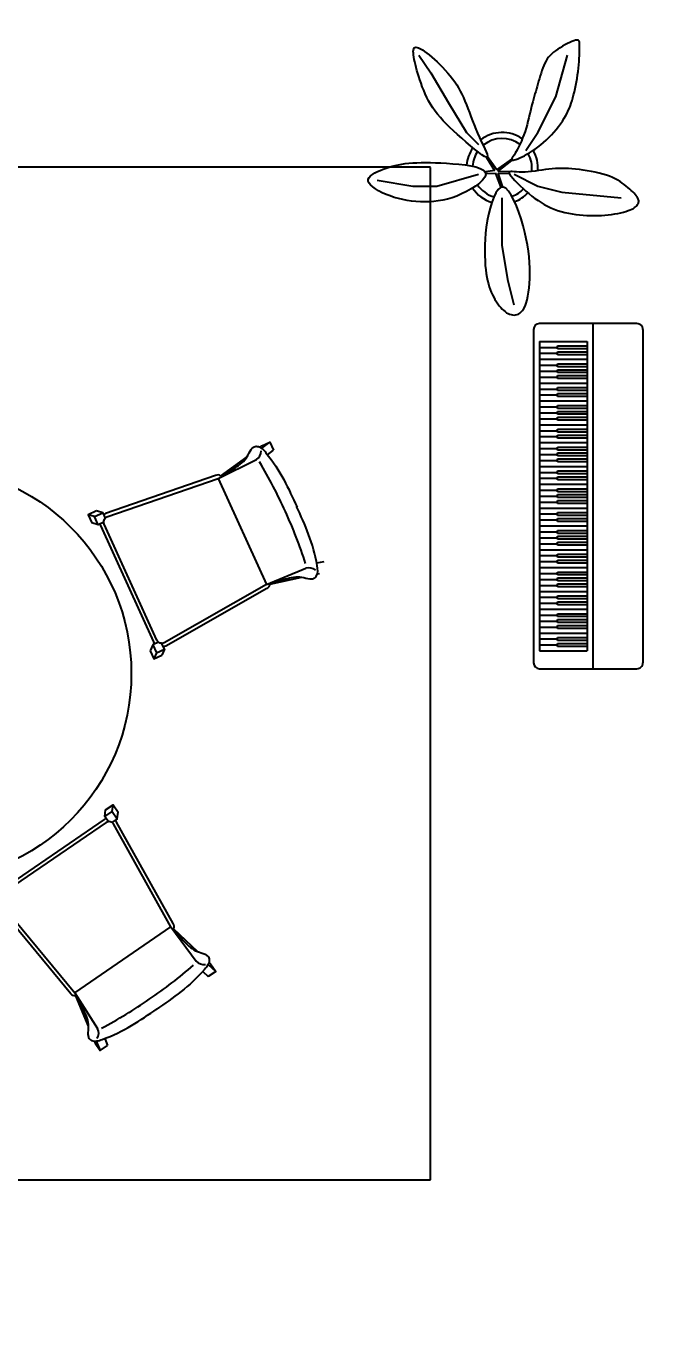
# Model space of a CAD drawing. Header units: millimetres. Extents: x -5841 to 140562, y 1006 to 102310.
# Drawn here: x 12481 to 14568, y 9389 to 13758 of the extents above; entities that cross this region are included whole.
import ezdxf

# ---------------------------------------------------------------- set-up
doc = ezdxf.new("R2010")
doc.units = ezdxf.units.MM
doc.header["$LTSCALE"] = 10
doc.linetypes.add('DASHED2', pattern=[0.375, 0.25, -0.125])
doc.layers.add('40 - Detail Outline', color=142, linetype='Continuous')
doc.layers.add('CONCEPT HOUSE', color=7, linetype='Continuous')
doc.styles.add('1-20', font='romans.shx', dxfattribs={"width": 0.8, "height": 35})
doc.styles.add('ATTR', font='romans.shx', dxfattribs={"width": 0.8, "height": 1.735066})
doc.styles.get("Standard").update_dxf_attribs({"font": 'arial.ttf'})
doc.dimstyles.new('1-20', dxfattribs={"dimtxt": 35, "dimasz": 40, "dimexe": 40, "dimexo": 40, "dimgap": 40, "dimtad": 1, "dimdec": 0, "dimzin": 0, "dimdsep": 46, "dimtxsty": '1-20', "dimblk": 'OBLIQUE', "dimcen": 40, "dimdle": 40, "dimclrd": 251, "dimclre": 251, "dimclrt": 251, "dimadec": 0, "dimazin": 0, "dimtfac": 1, "dimtdec": 0, "dimtix": 1, "dimtmove": 1, "dimatfit": 3, "dimfxl": 1, "dimtolj": 1, "dimtzin": 0, "dimlwd": 25, "dimarcsym": 0})
doc.dimstyles.get("Standard").update_dxf_attribs({"dimtxt": 0.18, "dimasz": 0.18, "dimexe": 0.18, "dimexo": 0.0625, "dimgap": 0.09, "dimtad": 0, "dimtih": 1, "dimtoh": 1, "dimdec": 4, "dimzin": 0, "dimdsep": 46, "dimtxsty": 'Standard', "dimcen": 0.09, "dimadec": 0, "dimazin": 0, "dimtfac": 1, "dimtdec": 4, "dimtofl": 0, "dimtmove": 0, "dimatfit": 3, "dimfxl": 1, "dimtolj": 1, "dimtzin": 0, "dimarcsym": 0})

# ---------------------------------------------------------------- blocks, each defined once
blk = doc.blocks.new('*D')
at = {"color": 0}
for p, q in [((14813.8, 14384.4), (14813.8, 14508.2)), ((14813.8, 14508), (15071.8, 14508)), ((15073, 14508), (15331, 14508)), ((15331, 14384.4), (15331, 14508.2))]:
    blk.add_line(p, q, dxfattribs=at)
for points in [[(14813.8, 14508), (14814, 14508), (14814, 14508)], [(15331, 14508), (15330.8, 14508), (15330.8, 14508)]]:
    blk.add_solid(points, dxfattribs=at)
at = {"layer": 'CONCEPT HOUSE', "color": 0}
for p, q in [((62787.2, 65689.7), (62787.2, 58835.1)), ((63893.6, 65649.7), (62747.2, 65649.7)), ((62773.1, 65663.8), (62801.4, 65635.5)), ((62787.2, 62262.4), (62670.6, 62535.3)), ((63893.6, 58875.1), (62747.2, 58875.1)), ((62773.1, 58889.2), (62801.4, 58861)), ((11738.8, 15660), (12011.7, 15776.6)), ((9063.8, 15243.5), (9063.8, 15700)), ((14413.8, 15243.5), (14413.8, 15700)), ((14453.8, 15660), (9023.8, 15660)), ((9049.6, 15645.8), (9077.9, 15674.1)), ((14399.6, 15645.8), (14427.9, 15674.1)), ((6807.7, 14174.3), (6807.7, 8989.3)), ((7253.9, 14134.3), (6767.7, 14134.3)), ((6793.6, 14148.5), (6821.8, 14120.2)), ((6807.7, 11581.8), (6691.1, 11854.8)), ((18838.8, 9698.7), (19111.7, 9815.4)), ((15149.6, 9684.6), (15177.9, 9712.9)), ((15163.8, 9419.3), (15163.8, 9738.7)), ((22499.6, 9684.6), (22527.9, 9712.9)), ((22513.8, 9338.9), (22513.8, 9738.7)), ((15123.8, 9698.7), (22553.8, 9698.7)), ((7253.9, 9029.3), (6767.7, 9029.3)), ((6793.6, 9043.5), (6821.8, 9015.2)), ((9463.8, 7725.3), (9463.8, 6739)), ((22863.8, 7725.3), (22863.8, 6739)), ((16163.8, 6779), (16494.9, 6895.6)), ((9423.8, 6779), (22903.8, 6779)), ((9449.6, 6764.8), (9477.9, 6793.1)), ((22849.6, 6764.8), (22877.9, 6793.1))]:
    blk.add_line(p, q, dxfattribs=at)
at = {"color": 0, "insert": (15072.4, 14508), "char_height": 0.18, "attachment_point": 5}
blk.add_mtext('517.2008', dxfattribs=at)
at = {"layer": 'CONCEPT HOUSE', "color": 0, "char_height": 150, "attachment_point": 5, "rotation": 90}
for s, insert in [('6775', (62670.6, 62262.4)), ('5105', (6691.1, 11581.8))]:
    blk.add_mtext(s, dxfattribs=dict(at, insert=insert))
at = {"layer": 'CONCEPT HOUSE', "color": 0, "char_height": 150, "attachment_point": 5}
for s, insert in [('5350', (11738.8, 15776.6)), ('7350', (18838.8, 9815.4)), ('13400', (16163.8, 6895.6))]:
    blk.add_mtext(s, dxfattribs=dict(at, insert=insert))
blk = doc.blocks.new('_Oblique')
at = {"color": 0}
blk.add_line((-0.35, -0.35), (0.35, 0.35), dxfattribs=at)

msp = doc.modelspace()

# ---------------------------------------------------------------- linework, layer by layer
at = {"layer": '40 - Detail Outline', "color": 140, "linetype": 'Continuous', "transparency": 33554585}
for p, q in [((13801.03652, 13660.20784), (13841.03652, 13600.20784)), ((14261.03652, 13520.20784), (14301.03652, 13660.20784)), ((13841.03652, 13600.20784), (13901.03652, 13500.20784)), ((13901.03652, 13500.20784), (13961.03652, 13400.20784)), ((14201.03652, 13400.20784), (14261.03652, 13520.20784)), ((13961.03652, 13400.20784), (14001.03652, 13360.20784)), ((14161.03652, 13340.20784), (14201.03652, 13400.20784)), ((14028.24652, 13316.71304), (14055.51852, 13271.96544)), ((14063.04252, 13274.89984), (14032.00652, 13318.91384)), ((14111.94452, 13310.11084), (14062.10052, 13274.89984)), ((14066.80252, 13269.03124), (14112.88452, 13306.44324)), ((13661.03652, 13240.20784), (13781.03652, 13220.20784)), ((13861.03652, 13220.20784), (14001.03652, 13260.20784)), ((14056.45852, 13271.96544), (14024.48452, 13267.56404)), ((14061.16052, 13262.42904), (14025.42452, 13261.69564)), ((14077.14852, 13215.48064), (14060.22052, 13262.42904)), ((14104.42052, 13267.56404), (14066.80252, 13269.03124)), ((14082.79052, 13216.94784), (14067.74452, 13263.16264)), ((14067.74452, 13263.16264), (14103.48052, 13262.42904)), ((14121.03652, 13260.20784), (14201.03652, 13220.20784)), ((13781.03652, 13220.20784), (13861.03652, 13220.20784)), ((14201.03652, 13220.20784), (14281.03652, 13200.20784)), ((14281.03652, 13200.20784), (14481.03652, 13180.20784)), ((14081.03652, 13020.20784), (14081.03652, 13180.20784)), ((14101.03652, 12900.20784), (14081.03652, 13020.20784)), ((14121.03652, 12820.20784), (14101.03652, 12900.20784)), ((14386.52492, 12758.11156), (14206.52492, 12758.11156)), ((14533.59319, 12758.11156), (14386.52492, 12758.11156)), ((14386.52492, 11598.11156), (14386.52492, 12758.11156)), ((14186.52492, 12738.11156), (14186.52492, 11618.11156)), ((14553.59523, 12738.12757), (14553.59523, 11618.13457)), ((14206.52492, 11598.11156), (14533.59319, 11598.15058))]:
    msp.add_line(p, q, dxfattribs=at)
at = {"layer": '40 - Detail Outline', "color": 140, "linetype": 'Continuous', "transparency": 33554483}
for p, q in [((14206.52492, 12698.11156), (14206.52492, 12678.11156)), ((14206.52492, 12698.11156), (14366.52492, 12698.11156)), ((14206.52492, 12678.11156), (14206.52492, 12658.11156)), ((14206.52492, 12678.11156), (14266.52492, 12678.11156)), ((14266.52492, 12678.11156), (14266.52492, 12683.11156)), ((14266.52492, 12683.11156), (14366.52492, 12683.11156)), ((14266.52492, 12673.11156), (14266.52492, 12678.11156)), ((14366.52492, 12673.11156), (14266.52492, 12673.11156)), ((14366.52492, 12698.11156), (14366.52492, 11658.11156)), ((14206.52492, 12658.11156), (14266.52492, 12658.11156)), ((14206.52492, 12658.11156), (14206.52492, 12638.11156)), ((14206.52492, 12638.11156), (14206.52492, 12618.11156)), ((14206.52492, 12638.11156), (14366.52492, 12638.11156)), ((14266.52492, 12658.11156), (14266.52492, 12663.11156)), ((14266.52492, 12663.11156), (14366.52492, 12663.11156)), ((14266.52492, 12653.11156), (14266.52492, 12658.11156)), ((14366.52492, 12653.11156), (14266.52492, 12653.11156)), ((14206.52492, 12618.11156), (14206.52492, 12598.11156)), ((14206.52492, 12618.11156), (14266.52492, 12618.11156)), ((14206.52492, 12598.11156), (14206.52492, 12578.11156)), ((14206.52492, 12598.11156), (14266.52492, 12598.11156)), ((14266.52492, 12618.11156), (14266.52492, 12623.11156)), ((14266.52492, 12623.11156), (14366.52492, 12623.11156)), ((14266.52492, 12613.11156), (14266.52492, 12618.11156)), ((14366.52492, 12613.11156), (14266.52492, 12613.11156)), ((14266.52492, 12598.11156), (14266.52492, 12603.11156)), ((14266.52492, 12603.11156), (14366.52492, 12603.11156)), ((14266.52492, 12593.11156), (14266.52492, 12598.11156)), ((14366.52492, 12593.11156), (14266.52492, 12593.11156)), ((14266.52492, 12578.11156), (14266.52492, 12583.11156)), ((14266.52492, 12583.11156), (14366.52492, 12583.11156)), ((14206.52492, 12578.11156), (14206.52492, 12558.11156)), ((14206.52492, 12578.11156), (14266.52492, 12578.11156)), ((14206.52492, 12558.11156), (14206.52492, 12538.11156)), ((14206.52492, 12558.11156), (14366.52492, 12558.11156)), ((14266.52492, 12573.11156), (14266.52492, 12578.11156)), ((14366.52492, 12573.11156), (14266.52492, 12573.11156)), ((14266.52492, 12538.11156), (14266.52492, 12543.11156)), ((14266.52492, 12543.11156), (14366.52492, 12543.11156)), ((14206.52492, 12538.11156), (14206.52492, 12518.11156)), ((14206.52492, 12538.11156), (14266.52492, 12538.11156)), ((14206.52492, 12518.11156), (14206.52492, 12498.11156)), ((14206.52492, 12518.11156), (14266.52492, 12518.11156)), ((14206.52492, 12498.11156), (14206.52492, 12478.11156)), ((14206.52492, 12498.11156), (14366.52492, 12498.11156)), ((14266.52492, 12533.11156), (14266.52492, 12538.11156)), ((14366.52492, 12533.11156), (14266.52492, 12533.11156)), ((14266.52492, 12518.11156), (14266.52492, 12523.11156)), ((14266.52492, 12523.11156), (14366.52492, 12523.11156)), ((14266.52492, 12513.11156), (14266.52492, 12518.11156)), ((14366.52492, 12513.11156), (14266.52492, 12513.11156)), ((14206.52492, 12478.11156), (14206.52492, 12458.11156)), ((14206.52492, 12478.11156), (14266.52492, 12478.11156)), ((14206.52492, 12458.11156), (14206.52492, 12438.11156)), ((14206.52492, 12458.11156), (14266.52492, 12458.11156)), ((14266.52492, 12478.11156), (14266.52492, 12483.11156)), ((14266.52492, 12483.11156), (14366.52492, 12483.11156)), ((14266.52492, 12473.11156), (14266.52492, 12478.11156)), ((14366.52492, 12473.11156), (14266.52492, 12473.11156)), ((14266.52492, 12458.11156), (14266.52492, 12463.11156)), ((14266.52492, 12463.11156), (14366.52492, 12463.11156)), ((14266.52492, 12453.11156), (14266.52492, 12458.11156)), ((14366.52492, 12453.11156), (14266.52492, 12453.11156)), ((14206.52492, 12438.11156), (14206.52492, 12418.11156)), ((14206.52492, 12438.11156), (14266.52492, 12438.11156)), ((14206.52492, 12418.11156), (14206.52492, 12398.11156)), ((14206.52492, 12418.11156), (14366.52492, 12418.11156)), ((14266.52492, 12438.11156), (14266.52492, 12443.11156)), ((14266.52492, 12443.11156), (14366.52492, 12443.11156)), ((14266.52492, 12433.11156), (14266.52492, 12438.11156)), ((14366.52492, 12433.11156), (14266.52492, 12433.11156)), ((14206.52492, 12398.11156), (14206.52492, 12378.11156)), ((14206.52492, 12398.11156), (14266.52492, 12398.11156)), ((14206.52492, 12378.11156), (14206.52492, 12358.11156)), ((14206.52492, 12378.11156), (14266.52492, 12378.11156)), ((14266.52492, 12398.11156), (14266.52492, 12403.11156)), ((14266.52492, 12403.11156), (14366.52492, 12403.11156)), ((14266.52492, 12393.11156), (14266.52492, 12398.11156)), ((14366.52492, 12393.11156), (14266.52492, 12393.11156)), ((14266.52492, 12378.11156), (14266.52492, 12383.11156)), ((14266.52492, 12383.11156), (14366.52492, 12383.11156)), ((14266.52492, 12373.11156), (14266.52492, 12378.11156)), ((14366.52492, 12373.11156), (14266.52492, 12373.11156)), ((14206.52492, 12358.11156), (14206.52492, 12338.11156)), ((14206.52492, 12358.11156), (14366.52492, 12358.11156)), ((14206.52492, 12338.11156), (14206.52492, 12318.11156)), ((14206.52492, 12338.11156), (14266.52492, 12338.11156)), ((14266.52492, 12338.11156), (14266.52492, 12343.11156)), ((14266.52492, 12343.11156), (14366.52492, 12343.11156)), ((14266.52492, 12333.11156), (14266.52492, 12338.11156)), ((14366.52492, 12333.11156), (14266.52492, 12333.11156)), ((14266.52492, 12318.11156), (14266.52492, 12323.11156)), ((14266.52492, 12323.11156), (14366.52492, 12323.11156)), ((14206.52492, 12318.11156), (14206.52492, 12298.11156)), ((14206.52492, 12318.11156), (14266.52492, 12318.11156)), ((14206.52492, 12298.11156), (14206.52492, 12278.11156)), ((14206.52492, 12298.11156), (14266.52492, 12298.11156)), ((14206.52492, 12278.11156), (14206.52492, 12258.11156)), ((14206.52492, 12278.11156), (14366.52492, 12278.11156)), ((14266.52492, 12313.11156), (14266.52492, 12318.11156)), ((14366.52492, 12313.11156), (14266.52492, 12313.11156)), ((14266.52492, 12298.11156), (14266.52492, 12303.11156)), ((14266.52492, 12303.11156), (14366.52492, 12303.11156)), ((14266.52492, 12293.11156), (14266.52492, 12298.11156)), ((14366.52492, 12293.11156), (14266.52492, 12293.11156)), ((14206.52492, 12258.11156), (14206.52492, 12238.11156)), ((14206.52492, 12258.11156), (14266.52492, 12258.11156)), ((14206.52492, 12238.11156), (14206.52492, 12218.11156)), ((14206.52492, 12238.11156), (14266.52492, 12238.11156)), ((14266.52492, 12258.11156), (14266.52492, 12263.11156)), ((14266.52492, 12263.11156), (14366.52492, 12263.11156)), ((14266.52492, 12253.11156), (14266.52492, 12258.11156)), ((14366.52492, 12253.11156), (14266.52492, 12253.11156)), ((14266.52492, 12238.11156), (14266.52492, 12243.11156)), ((14266.52492, 12243.11156), (14366.52492, 12243.11156)), ((14266.52492, 12233.11156), (14266.52492, 12238.11156)), ((14366.52492, 12233.11156), (14266.52492, 12233.11156)), ((14206.52492, 12218.11156), (14206.52492, 12198.11156)), ((14206.52492, 12218.11156), (14366.52492, 12218.11156)), ((14206.52492, 12198.11156), (14206.52492, 12178.11156)), ((14206.52492, 12198.11156), (14266.52492, 12198.11156)), ((14266.52492, 12198.11156), (14266.52492, 12203.11156)), ((14266.52492, 12203.11156), (14366.52492, 12203.11156)), ((14266.52492, 12193.11156), (14266.52492, 12198.11156)), ((14366.52492, 12193.11156), (14266.52492, 12193.11156)), ((14206.52492, 12178.11156), (14206.52492, 12158.11156)), ((14206.52492, 12178.11156), (14266.52492, 12178.11156)), ((14206.52492, 12158.11156), (14206.52492, 12138.11156)), ((14206.52492, 12158.11156), (14266.52492, 12158.11156)), ((14266.52492, 12178.11156), (14266.52492, 12183.11156)), ((14266.52492, 12183.11156), (14366.52492, 12183.11156)), ((14266.52492, 12173.11156), (14266.52492, 12178.11156)), ((14366.52492, 12173.11156), (14266.52492, 12173.11156)), ((14266.52492, 12158.11156), (14266.52492, 12163.11156)), ((14266.52492, 12163.11156), (14366.52492, 12163.11156)), ((14266.52492, 12153.11156), (14266.52492, 12158.11156)), ((14366.52492, 12153.11156), (14266.52492, 12153.11156)), ((14206.52492, 12138.11156), (14206.52492, 12118.11156)), ((14206.52492, 12138.11156), (14366.52492, 12138.11156)), ((14206.52492, 12118.11156), (14206.52492, 12098.11156)), ((14206.52492, 12118.11156), (14266.52492, 12118.11156)), ((14266.52492, 12118.11156), (14266.52492, 12123.11156)), ((14266.52492, 12123.11156), (14366.52492, 12123.11156)), ((14266.52492, 12113.11156), (14266.52492, 12118.11156)), ((14366.52492, 12113.11156), (14266.52492, 12113.11156)), ((14266.52492, 12098.11156), (14266.52492, 12103.11156)), ((14266.52492, 12103.11156), (14366.52492, 12103.11156)), ((14206.52492, 12098.11156), (14206.52492, 12078.11156)), ((14206.52492, 12098.11156), (14266.52492, 12098.11156)), ((14206.52492, 12078.11156), (14366.52492, 12078.11156)), ((14206.52492, 12078.11156), (14206.52492, 12058.11156)), ((14266.52492, 12093.11156), (14266.52492, 12098.11156)), ((14366.52492, 12093.11156), (14266.52492, 12093.11156)), ((14266.52492, 12058.11156), (14266.52492, 12063.11156)), ((14266.52492, 12063.11156), (14366.52492, 12063.11156)), ((14206.52492, 12058.11156), (14206.52492, 12038.11156)), ((14206.52492, 12058.11156), (14266.52492, 12058.11156)), ((14206.52492, 12038.11156), (14206.52492, 12018.11156)), ((14206.52492, 12038.11156), (14266.52492, 12038.11156)), ((14206.52492, 12018.11156), (14206.52492, 11998.11156)), ((14206.52492, 12018.11156), (14266.52492, 12018.11156)), ((14266.52492, 12053.11156), (14266.52492, 12058.11156)), ((14366.52492, 12053.11156), (14266.52492, 12053.11156)), ((14266.52492, 12038.11156), (14266.52492, 12043.11156)), ((14266.52492, 12043.11156), (14366.52492, 12043.11156)), ((14266.52492, 12033.11156), (14266.52492, 12038.11156)), ((14366.52492, 12033.11156), (14266.52492, 12033.11156)), ((14266.52492, 12018.11156), (14266.52492, 12023.11156)), ((14266.52492, 12023.11156), (14366.52492, 12023.11156)), ((14266.52492, 12013.11156), (14266.52492, 12018.11156)), ((14206.52492, 11998.11156), (14206.52492, 11978.11156)), ((14206.52492, 11998.11156), (14366.52492, 11998.11156)), ((14206.52492, 11978.11156), (14206.52492, 11958.11156)), ((14206.52492, 11978.11156), (14266.52492, 11978.11156)), ((14366.52492, 12013.11156), (14266.52492, 12013.11156)), ((14266.52492, 11978.11156), (14266.52492, 11983.11156)), ((14266.52492, 11983.11156), (14366.52492, 11983.11156)), ((14266.52492, 11973.11156), (14266.52492, 11978.11156)), ((14366.52492, 11973.11156), (14266.52492, 11973.11156)), ((14206.52492, 11958.11156), (14206.52492, 11938.11156)), ((14206.52492, 11958.11156), (14266.52492, 11958.11156)), ((14206.52492, 11938.11156), (14206.52492, 11918.11156)), ((14206.52492, 11938.11156), (14366.52492, 11938.11156)), ((14266.52492, 11958.11156), (14266.52492, 11963.11156)), ((14266.52492, 11963.11156), (14366.52492, 11963.11156)), ((14266.52492, 11953.11156), (14266.52492, 11958.11156)), ((14366.52492, 11953.11156), (14266.52492, 11953.11156)), ((14206.52492, 11918.11156), (14206.52492, 11898.11156)), ((14206.52492, 11918.11156), (14266.52492, 11918.11156)), ((14206.52492, 11898.11156), (14206.52492, 11878.11156)), ((14206.52492, 11898.11156), (14266.52492, 11898.11156)), ((14266.52492, 11923.11156), (14366.52492, 11923.11156)), ((14266.52492, 11918.11156), (14266.52492, 11923.11156)), ((14266.52492, 11913.11156), (14266.52492, 11918.11156)), ((14366.52492, 11913.11156), (14266.52492, 11913.11156)), ((14266.52492, 11898.11156), (14266.52492, 11903.11156)), ((14266.52492, 11903.11156), (14366.52492, 11903.11156)), ((14266.52492, 11893.11156), (14266.52492, 11898.11156)), ((14366.52492, 11893.11156), (14266.52492, 11893.11156)), ((14206.52492, 11878.11156), (14206.52492, 11858.11156)), ((14206.52492, 11878.11156), (14266.52492, 11878.11156)), ((14206.52492, 11858.11156), (14206.52492, 11838.11156)), ((14206.52492, 11858.11156), (14366.52492, 11858.11156)), ((14266.52492, 11878.11156), (14266.52492, 11883.11156)), ((14266.52492, 11883.11156), (14366.52492, 11883.11156)), ((14266.52492, 11873.11156), (14266.52492, 11878.11156)), ((14366.52492, 11873.11156), (14266.52492, 11873.11156)), ((14266.52492, 11838.11156), (14266.52492, 11843.11156)), ((14266.52492, 11843.11156), (14366.52492, 11843.11156)), ((14206.52492, 11838.11156), (14206.52492, 11818.11156)), ((14206.52492, 11838.11156), (14266.52492, 11838.11156)), ((14206.52492, 11818.11156), (14206.52492, 11798.11156)), ((14206.52492, 11818.11156), (14266.52492, 11818.11156)), ((14206.52492, 11798.11156), (14206.52492, 11778.11156)), ((14206.52492, 11798.11156), (14366.52492, 11798.11156)), ((14266.52492, 11833.11156), (14266.52492, 11838.11156)), ((14366.52492, 11833.11156), (14266.52492, 11833.11156)), ((14266.52492, 11818.11156), (14266.52492, 11823.11156)), ((14266.52492, 11823.11156), (14366.52492, 11823.11156)), ((14266.52492, 11813.11156), (14266.52492, 11818.11156)), ((14366.52492, 11813.11156), (14266.52492, 11813.11156)), ((14206.52492, 11778.11156), (14206.52492, 11758.11156)), ((14206.52492, 11778.11156), (14266.52492, 11778.11156)), ((14206.52492, 11758.11156), (14206.52492, 11738.11156)), ((14206.52492, 11758.11156), (14266.52492, 11758.11156)), ((14266.52492, 11783.11156), (14366.52492, 11783.11156)), ((14266.52492, 11778.11156), (14266.52492, 11783.11156)), ((14266.52492, 11773.11156), (14266.52492, 11778.11156)), ((14366.52492, 11773.11156), (14266.52492, 11773.11156)), ((14266.52492, 11758.11156), (14266.52492, 11763.11156)), ((14266.52492, 11763.11156), (14366.52492, 11763.11156)), ((14266.52492, 11753.11156), (14266.52492, 11758.11156)), ((14366.52492, 11753.11156), (14266.52492, 11753.11156)), ((14206.52492, 11738.11156), (14206.52492, 11718.11156)), ((14206.52492, 11738.11156), (14266.52492, 11738.11156)), ((14206.52492, 11718.11156), (14206.52492, 11698.11156)), ((14206.52492, 11718.11156), (14366.52492, 11718.11156)), ((14266.52492, 11738.11156), (14266.52492, 11743.11156)), ((14266.52492, 11743.11156), (14366.52492, 11743.11156)), ((14266.52492, 11733.11156), (14266.52492, 11738.11156)), ((14366.52492, 11733.11156), (14266.52492, 11733.11156)), ((14206.52492, 11698.11156), (14206.52492, 11678.11156)), ((14206.52492, 11698.11156), (14266.52492, 11698.11156)), ((14206.52492, 11678.11156), (14206.52492, 11658.11156)), ((14206.52492, 11678.11156), (14266.52492, 11678.11156)), ((14266.52492, 11698.11156), (14266.52492, 11703.11156)), ((14266.52492, 11703.11156), (14366.52492, 11703.11156)), ((14266.52492, 11693.11156), (14266.52492, 11698.11156)), ((14366.52492, 11693.11156), (14266.52492, 11693.11156)), ((14266.52492, 11678.11156), (14266.52492, 11683.11156)), ((14266.52492, 11683.11156), (14366.52492, 11683.11156)), ((14266.52492, 11673.11156), (14266.52492, 11678.11156)), ((14366.52492, 11673.11156), (14266.52492, 11673.11156)), ((14206.52492, 11658.11156), (14366.52492, 11658.11156))]:
    msp.add_line(p, q, dxfattribs=at)
at = {"layer": '40 - Detail Outline', "color": 140, "linetype": 'Continuous', "transparency": 33554585}
for points in [[(13931.03652, 13393.54124), (13917.74852, 13405.74824), (13905.35852, 13417.44744), (13893.82852, 13428.75604), (13883.11852, 13439.79124), (13873.19052, 13450.67004), (13864.00452, 13461.50984), (13855.52052, 13472.42784), (13847.70252, 13483.54124), (13840.50852, 13494.93444), (13833.90052, 13506.56204), (13827.83852, 13518.34584), (13822.28652, 13530.20784), (13817.20052, 13542.06984), (13812.54652, 13553.85364), (13808.28252, 13565.48124), (13804.36852, 13576.87444), (13800.77452, 13587.96164), (13797.49452, 13598.69744), (13794.52452, 13609.04244), (13791.86852, 13618.95784), (13789.52452, 13628.40444), (13787.49452, 13637.34324), (13785.77452, 13645.73524), (13784.36852, 13653.54124), (13783.28852, 13660.71564), (13782.59852, 13667.18704), (13782.37652, 13672.87704), (13782.70252, 13677.70784), (13783.65252, 13681.60104), (13785.30652, 13684.47864), (13787.74052, 13686.26244), (13791.03652, 13686.87444), (13795.24052, 13686.26244), (13800.30652, 13684.47864), (13806.15252, 13681.60104), (13812.70252, 13677.70784), (13819.87652, 13672.87704), (13827.59852, 13667.18704), (13835.78852, 13660.71564), (13844.36852, 13653.54124), (13853.25652, 13645.74164), (13862.33852, 13637.39524), (13871.49852, 13628.58024), (13880.61852, 13619.37444), (13889.58452, 13609.85624), (13898.27452, 13600.10364), (13906.57652, 13590.19484), (13914.36852, 13580.20784), (13921.56852, 13570.19484), (13928.22252, 13560.10364), (13934.40852, 13549.85624), (13940.20252, 13539.37444), (13945.68452, 13528.58024), (13950.93052, 13517.39524), (13956.02252, 13505.74164), (13961.03652, 13493.54124), (13966.04252, 13480.74824), (13971.08852, 13467.44744), (13976.21052, 13453.75604), (13981.45252, 13439.79124), (13986.84852, 13425.67004), (13992.44252, 13411.50984), (13998.26852, 13397.42784), (14004.36852, 13383.54124), (14010.70452, 13370.01244), (14016.92052, 13357.18704), (14022.59252, 13345.45524), (14027.28652, 13335.20784), (14030.57252, 13326.83544), (14032.02452, 13320.72864), (14031.21052, 13317.27804), (14027.70252, 13316.87444), (14021.22452, 13319.75864), (14012.12852, 13325.57244), (14000.92452, 13333.80804), (13988.11852, 13343.95784), (13974.21852, 13355.51384), (13959.73452, 13367.96824), (13945.17052, 13380.81324)], [(14164.36852, 13326.87444), (14173.26252, 13332.18044), (14182.39052, 13338.07244), (14191.67452, 13344.51124), (14201.03652, 13351.45784), (14210.39852, 13358.87324), (14219.68052, 13366.71824), (14228.80852, 13374.95384), (14237.70252, 13383.54124), (14246.29052, 13392.43444), (14254.52452, 13401.56204), (14262.37052, 13410.84584), (14269.78652, 13420.20784), (14276.73252, 13429.56984), (14283.17052, 13438.85364), (14289.06252, 13447.98124), (14294.36852, 13456.87444), (14299.06852, 13465.48784), (14303.22252, 13473.90564), (14306.90852, 13482.24564), (14310.20252, 13490.62444), (14313.18452, 13499.15964), (14315.93052, 13507.96824), (14318.52252, 13517.16744), (14321.03652, 13526.87444), (14323.52852, 13537.16744), (14325.98452, 13547.96824), (14328.36052, 13559.15964), (14330.61852, 13570.62444), (14332.72252, 13582.24564), (14334.62852, 13593.90564), (14336.30252, 13605.48784), (14337.70252, 13616.87444), (14338.80252, 13627.95524), (14339.62852, 13638.64524), (14340.22252, 13648.86664), (14340.61852, 13658.54124), (14340.86052, 13667.59064), (14340.98452, 13675.93704), (14341.02852, 13683.50204), (14341.03652, 13690.20784), (14341.01052, 13695.98904), (14340.82652, 13700.83284), (14340.33252, 13704.73904), (14339.36852, 13707.70784), (14337.78052, 13709.73904), (14335.41052, 13710.83284), (14332.10252, 13710.98904), (14327.70252, 13710.20784), (14322.11652, 13708.50864), (14315.51452, 13705.98904), (14308.13252, 13702.76644), (14300.20252, 13698.95784), (14291.96052, 13694.68044), (14283.64052, 13690.05164), (14275.47652, 13685.18824), (14267.70252, 13680.20784), (14260.50852, 13675.19484), (14253.90052, 13670.10364), (14247.83852, 13664.85624), (14242.28652, 13659.37444), (14237.20052, 13653.58024), (14232.54652, 13647.39524), (14228.28252, 13640.74164), (14224.36852, 13633.54124), (14220.76852, 13625.74824), (14217.44252, 13617.44744), (14214.34852, 13608.75604), (14211.45252, 13599.79124), (14208.71052, 13590.67004), (14206.08852, 13581.50984), (14203.54252, 13572.42784), (14201.03652, 13563.54124), (14198.53652, 13554.92784), (14196.03652, 13546.50984), (14193.53652, 13538.17004), (14191.03652, 13529.79124), (14188.53652, 13521.25604), (14186.03652, 13512.44744), (14183.53652, 13503.24824), (14181.03652, 13493.54124), (14178.52852, 13483.24824), (14175.98452, 13472.44744), (14173.36052, 13461.25604), (14170.61852, 13449.79124), (14167.72252, 13438.17004), (14164.62852, 13426.50984), (14161.30252, 13414.92784), (14157.70252, 13403.54124), (14153.80852, 13392.46044), (14149.68052, 13381.77024), (14145.39852, 13371.54904), (14141.03652, 13361.87444), (14136.67452, 13352.82504), (14132.39052, 13344.47864), (14128.26252, 13336.91364), (14124.36852, 13330.20784), (14120.79452, 13324.42004), (14117.65052, 13319.53064), (14115.05252, 13315.50084), (14113.11852, 13312.29124), (14111.96652, 13309.86284), (14111.71252, 13308.17664), (14112.47452, 13307.19344), (14114.36852, 13306.87444), (14117.47452, 13307.18704), (14121.71252, 13308.12444), (14126.96652, 13309.68704), (14133.11852, 13311.87444), (14140.05252, 13314.68704), (14147.65052, 13318.12444), (14155.79452, 13322.18704)], [(13944.36852, 13193.54124), (13928.26852, 13186.65304), (13912.44252, 13180.93704), (13896.84852, 13176.31464), (13881.45252, 13172.70784), (13866.21052, 13170.03864), (13851.08852, 13168.22864), (13836.04252, 13167.20004), (13821.03652, 13166.87444), (13806.04252, 13167.18704), (13791.08852, 13168.12444), (13776.21052, 13169.68704), (13761.45252, 13171.87444), (13746.84852, 13174.68704), (13732.44252, 13178.12444), (13718.26852, 13182.18704), (13704.36852, 13186.87444), (13690.82652, 13192.16744), (13677.91052, 13197.96824), (13665.93052, 13204.15964), (13655.20252, 13210.62444), (13646.03652, 13217.24564), (13638.74452, 13223.90564), (13633.64052, 13230.48784), (13631.03652, 13236.87444), (13631.13252, 13242.96824), (13633.69252, 13248.74944), (13638.36052, 13254.21824), (13644.78652, 13259.37444), (13652.61852, 13264.21824), (13661.50452, 13268.74944), (13671.09452, 13272.96824), (13681.03652, 13276.87444), (13691.04852, 13280.46824), (13701.14052, 13283.74944), (13711.38652, 13286.71824), (13721.86852, 13289.37444), (13732.66252, 13291.71824), (13743.84852, 13293.74944), (13755.50252, 13295.46824), (13767.70252, 13296.87444), (13780.52852, 13297.96824), (13794.05652, 13298.74944), (13808.36652, 13299.21824), (13823.53652, 13299.37444), (13839.64252, 13299.21824), (13856.76452, 13298.74944), (13874.98052, 13297.96824), (13894.36852, 13296.87444), (13914.85652, 13295.44864), (13935.77452, 13293.59324), (13956.30252, 13291.19084), (13975.61852, 13288.12444), (13992.90452, 13284.27684), (14007.33852, 13279.53064), (14018.09852, 13273.76904), (14024.36852, 13266.87444), (14025.58052, 13258.80164), (14022.18052, 13249.79124), (14014.87652, 13240.15564), (14004.36852, 13230.20784), (13991.36052, 13220.25984), (13976.55652, 13210.62444), (13960.65852, 13201.61404)], [(14161.03652, 13203.54124), (14171.04252, 13194.95384), (14181.08852, 13186.71824), (14191.21052, 13178.87324), (14201.45252, 13171.45784), (14211.84852, 13164.51124), (14222.44252, 13158.07244), (14233.26852, 13152.18044), (14244.36852, 13146.87444), (14255.76852, 13142.18044), (14267.44252, 13138.07244), (14279.34852, 13134.51124), (14291.45252, 13131.45784), (14303.71052, 13128.87324), (14316.08852, 13126.71824), (14328.54252, 13124.95384), (14341.03652, 13123.54124), (14353.52852, 13122.44744), (14365.98452, 13121.66624), (14378.36052, 13121.19744), (14390.61852, 13121.04124), (14402.72252, 13121.19744), (14414.62852, 13121.66624), (14426.30252, 13122.44744), (14437.70252, 13123.54124), (14448.78252, 13124.94084), (14459.47252, 13126.61404), (14469.69452, 13128.52164), (14479.36852, 13130.62444), (14488.41852, 13132.88364), (14496.76452, 13135.25984), (14504.33052, 13137.71424), (14511.03652, 13140.20784), (14516.83052, 13142.70784), (14521.76452, 13145.20784), (14525.91852, 13147.70784), (14529.36852, 13150.20784), (14532.19452, 13152.70784), (14534.47252, 13155.20784), (14536.28252, 13157.70784), (14537.70252, 13160.20784), (14538.79052, 13162.71424), (14539.52452, 13165.25984), (14539.87052, 13167.88364), (14539.78652, 13170.62444), (14539.23252, 13173.52164), (14538.17052, 13176.61404), (14536.56252, 13179.94084), (14534.36852, 13183.54124), (14531.56252, 13187.44084), (14528.17052, 13191.61404), (14524.23252, 13196.02164), (14519.78652, 13200.62444), (14514.87052, 13205.38364), (14509.52452, 13210.25984), (14503.79052, 13215.21424), (14497.70252, 13220.20784), (14491.28252, 13225.20124), (14484.47252, 13230.15564), (14477.19452, 13235.03204), (14469.36852, 13239.79124), (14460.91852, 13244.39404), (14451.76452, 13248.80164), (14441.83052, 13252.97484), (14431.03652, 13256.87444), (14419.34852, 13260.46824), (14406.92052, 13263.74944), (14393.94652, 13266.71824), (14380.61852, 13269.37444), (14367.13652, 13271.71824), (14353.69252, 13273.74944), (14340.48252, 13275.46824), (14327.70252, 13276.87444), (14315.49452, 13277.96824), (14303.79652, 13278.74944), (14292.48652, 13279.21824), (14281.45252, 13279.37444), (14270.57252, 13279.21824), (14259.73452, 13278.74944), (14248.81652, 13277.96824), (14237.70252, 13276.87444), (14226.31652, 13275.48784), (14214.73452, 13273.90564), (14203.07252, 13272.24564), (14191.45252, 13270.62444), (14179.98652, 13269.15964), (14168.79652, 13267.96824), (14157.99452, 13267.16744), (14147.70252, 13266.87444), (14138.04652, 13267.14144), (14129.21252, 13267.75984), (14121.39452, 13268.45644), (14114.78652, 13268.95784), (14109.58452, 13268.99044), (14105.98452, 13268.28064), (14104.18052, 13266.55544), (14104.36852, 13263.54124), (14106.66652, 13259.04904), (14110.87852, 13253.22864), (14116.73252, 13246.31464), (14123.95252, 13238.54124), (14132.26652, 13230.14264), (14141.40052, 13221.35364), (14151.08052, 13212.40824)], [(14031.03652, 13103.54124), (14027.74052, 13082.46684), (14025.30652, 13061.82244), (14023.65252, 13041.72484), (14022.70252, 13022.29124), (14022.37652, 13003.63884), (14022.59852, 12985.88484), (14023.28852, 12969.14664), (14024.36852, 12953.54124), (14025.77452, 12939.14664), (14027.49452, 12925.88484), (14029.52452, 12913.63884), (14031.86852, 12902.29124), (14034.52452, 12891.72484), (14037.49452, 12881.82244), (14040.77452, 12872.46684), (14044.36852, 12863.54124), (14048.26852, 12854.95384), (14052.44252, 12846.71824), (14056.84852, 12838.87324), (14061.45252, 12831.45784), (14066.21052, 12824.51124), (14071.08852, 12818.07244), (14076.04252, 12812.18044), (14081.03652, 12806.87444), (14086.03652, 12802.18704), (14091.03652, 12798.12444), (14096.03652, 12794.68704), (14101.03652, 12791.87444), (14106.03652, 12789.68704), (14111.03652, 12788.12444), (14116.03652, 12787.18704), (14121.03652, 12786.87444), (14126.02852, 12787.20644), (14130.98452, 12788.28064), (14135.86052, 12790.21424), (14140.61852, 12793.12444), (14145.22252, 12797.12844), (14149.62852, 12802.34324), (14153.80252, 12808.88624), (14157.70252, 12816.87444), (14161.29052, 12826.38624), (14164.52452, 12837.34324), (14167.37052, 12849.62844), (14169.78652, 12863.12444), (14171.73252, 12877.71424), (14173.17052, 12893.28064), (14174.06252, 12909.70644), (14174.36852, 12926.87444), (14174.05052, 12944.68704), (14173.06652, 12963.12444), (14171.38052, 12982.18704), (14168.95252, 13001.87444), (14165.74252, 13022.18704), (14161.71252, 13043.12444), (14156.82252, 13064.68704), (14151.03652, 13086.87444), (14144.34252, 13109.55024), (14136.86852, 13132.03064), (14128.77052, 13153.49564), (14120.20252, 13173.12444), (14111.32252, 13190.09704), (14102.28652, 13203.59324), (14093.24852, 13212.79244), (14084.36852, 13216.87444), (14075.78852, 13215.28604), (14067.59852, 13208.54124), (14059.87652, 13197.42144), (14052.70252, 13182.70784), (14046.15252, 13165.18184), (14040.30652, 13145.62444), (14035.24052, 13124.81724)]]:
    msp.add_lwpolyline(points, close=True, dxfattribs=at)
for centre, radius, start, end in [((14081.03652, 13280.20784), 120, 55.816, 127.09704), ((14081.03652, 13280.20784), 100, 53.0276, 129.40367), ((14081.03652, 13280.20784), 120, 145.46214, 175.13479), ((14081.03652, 13280.20784), 100, 146.15609, 175.85655), ((14081.03652, 13280.20784), 100, 353.9554, 29.0217), ((14081.03652, 13280.20784), 120, 356.0481, 29.6067), ((14081.03652, 13280.20784), 120, 213.8022, 253.3846), ((14081.03652, 13280.20784), 100, 213.3061, 254.633), ((14081.03652, 13280.20784), 100, 289.7262, 316.28), ((14081.03652, 13280.20784), 120, 290.5744, 316.3792), ((14206.52492, 12738.11156), 20, 90, 180), ((14533.59174, 12738.10806), 20.0035, 359.9441231, 89.99584967), ((14206.52492, 11618.11156), 20, 180, 270), ((14533.59174, 11618.15408), 20.0035, 270.00415033, 0.0558769)]:
    msp.add_arc(centre, radius, start, end, dxfattribs=at)
at = {"layer": 'CONCEPT HOUSE', "color": 140, "ltscale": 10, "transparency": 33554585}
for p, q in [((13266.9156, 12343.00624), (13272.85206, 12347.45148)), ((13272.77817, 12339.27043), (13300.3982, 12359.95239)), ((13292.71156, 12317.28975), (13312.89911, 12332.40626)), ((13126.63695, 12237.80365), (13254.97977, 12301.03341)), ((13134.88638, 12245.67405), (13224.02876, 12310.73094)), ((12711.01151, 12109.49864), (12690.04386, 12115.85076)), ((12738.55765, 12121.99955), (12717.59, 12128.35167)), ((12723.51243, 12081.9525), (12702.54478, 12088.30462)), ((13288.66331, 11880.77374), (13420.75842, 11935.73521)), ((13457.83768, 11953.42942), (13482.50718, 11958.66983)), ((13300.0186, 11881.80029), (13407.67758, 11906.05527)), ((13460.20751, 11917.08175), (13467.46195, 11918.62278)), ((12906.58425, 11678.54829), (12897.55904, 11658.58489)), ((12919.08516, 11651.00215), (12910.05995, 11631.03875)), ((12946.6313, 11663.50306), (12937.60609, 11643.53966)), ((12745.64599, 11101.65137), (12748.25833, 11123.40379)), ((12770.60109, 11118.74832), (12773.21343, 11140.50073)), ((12787.69803, 11093.79322), (12790.31038, 11115.54564)), ((12967.86465, 10730.84359), (13052.43239, 10615.43918)), ((12977.04869, 10724.08714), (13056.60464, 10647.60437)), ((13074.99742, 10581.10587), (13093.39161, 10563.85189)), ((13093.1803, 10604.55524), (13118.3467, 10580.94884)), ((13095.84066, 10610.97774), (13101.24976, 10605.90394)), ((12644.41761, 10509.24731), (12721.4948, 10388.71106)), ((12647.40155, 10498.24311), (12689.99349, 10396.436)), ((12745.36244, 10355.27019), (12754.80949, 10331.88645)), ((12709.9794, 10346.62095), (12712.75745, 10339.7446)), ((12716.92921, 10346.78246), (12729.85439, 10314.7895))]:
    msp.add_line(p, q, dxfattribs=at)
at = {"layer": 'CONCEPT HOUSE', "color": 140, "linetype": 'DASHED2', "ltscale": 0.5}
msp.add_lwpolyline([(10437.28969, 9880.34459), (13840.28969, 9880.34459), (13840.28969, 13283.34459), (10437.28969, 13283.34459)], close=True, dxfattribs=at)
at = {"layer": 'CONCEPT HOUSE', "color": 140, "ltscale": 10, "transparency": 33554585}
for points in [[(13272.85206, 12347.45148), (13300.3982, 12359.95239), (13312.89911, 12332.40626)], [(12717.59, 12128.35167), (12690.04386, 12115.85076), (12702.54478, 12088.30462)], [(12742.27996, 12090.46953), (12723.51243, 12081.9525), (12711.01151, 12109.49864), (12738.55765, 12121.99955), (12746.88621, 12103.64733)], [(12925.98698, 11687.35358), (12906.58425, 11678.54829), (12919.08516, 11651.00215), (12946.6313, 11663.50306), (12937.64886, 11683.29615)], [(12897.55904, 11658.58489), (12910.05995, 11631.03875), (12937.60609, 11643.53966)], [(12757.6886, 11084.0737), (12745.64599, 11101.65137), (12770.60109, 11118.74832), (12787.69803, 11093.79322), (12769.76672, 11081.50833)], [(12748.25833, 11123.40379), (12773.21343, 11140.50073), (12790.31038, 11115.54564)], [(13101.24976, 10605.90394), (13118.3467, 10580.94884), (13093.39161, 10563.85189)], [(12712.75745, 10339.7446), (12729.85439, 10314.7895), (12754.80949, 10331.88645)]]:
    msp.add_lwpolyline(points, dxfattribs=at)
for points in [[(13134.88638, 12245.67405, 0.3034314291), (13117.3736, 12247.3635), (12748.43674, 12119.31437, 0.0658729706), (12741.62209, 12115.24697)], [(12914.23638, 11682.02095, -0.0679100091), (12909.88027, 11688.94387), (12732.85281, 12079.02915, -0.0543809157), (12730.80543, 12085.26219, -0.0543809157)], [(13300.0186, 11881.80029, -0.3034314291), (13289.75895, 11867.50724), (12950.46128, 11674.14726, -0.0658729706), (12942.91297, 11671.6965)], [(12750.3954, 11094.71902, 0.0679100091), (12743.08467, 11091.05083), (12389.69151, 10848.93821, 0.0543809157), (12384.71321, 10844.66514, 0.0543809157)], [(12977.04869, 10724.08714, 0.3034314291), (12975.66957, 10741.62709), (12785.46487, 11082.70356, 0.0658729706), (12780.27528, 11088.70783)], [(12647.40155, 10498.24311, -0.3034314291), (12631.54327, 10505.86327), (12382.17097, 10806.40353, -0.0658729706), (12378.44596, 10813.4112)]]:
    msp.add_lwpolyline(points, format="xyb", dxfattribs=at)
for points in [[(12920.89872, 11693.94423), (12743.87127, 12084.02951, -0.4142135624), (12752.8984, 12108.05774), (13126.63695, 12237.80365), (13288.66331, 11880.77374), (12944.92695, 11684.9171, -0.4142135624)], [(12749.92345, 11081.06879), (12396.53029, 10838.95617, 0.4142135624), (12391.8154, 10813.72495), (12644.41761, 10509.24731), (12967.86465, 10730.84359), (12775.15468, 11076.3539, 0.4142135624)]]:
    msp.add_lwpolyline(points, format="xyb", close=True, dxfattribs=at)
msp.add_circle((12138.78969, 11581.84459), 696, dxfattribs=at)
for centre, radius, start, end in [((13236.1459, 12330.55167), 35.01489, 302.53956464, 358.94261133), ((11809.64152, 11427.16876), 1694.04174, 24.38565991, 30.73210776), ((11810.22093, 11425.89203), 1694.04174, 18.0866324, 24.43308024), ((13430.57372, 11902.12417), 35.01489, 49.87612883, 106.27917552), ((11938.40028, 11885.36183), 1694.04174, 304.39165979, 310.73810763), ((13078.22926, 10639.11542), 35.01489, 222.54556451, 278.9486112), ((11937.24363, 11884.5694), 1694.04174, 298.09263227, 304.43908011), ((12690.10041, 10373.2051), 35.01489, 329.8821287, 26.28517539)]:
    msp.add_arc(centre, radius, start, end, dxfattribs=at)
for points in [[(13134.88638, 12245.67405), (13183.3547, 12273.46279), (13224.20106, 12311.00801), (13237.63821, 12335.20957), (13244.96641, 12342.72708), (13257.94489, 12345.50018), (13287.24671, 12324.06828), (13391.51385, 12141.17848)], [(13300.0186, 11881.80029), (13352.84689, 11899.98171), (13407.99957, 11906.00252), (13435.062, 11900.18037), (13445.54511, 11900.74593), (13456.17782, 11908.68801), (13459.34111, 11944.85314), (13390.34671, 12143.75032)], [(12977.04869, 10724.08714), (13012.83618, 10681.18437), (13056.90744, 10647.48283), (13083.0756, 10638.45512), (13091.75205, 10632.54457), (13096.738, 10620.24532), (13080.72331, 10587.66537), (12918.7319, 10453.20684)], [(12647.40155, 10498.24311), (12674.48541, 10449.37741), (12689.99748, 10396.10974), (12688.96602, 10368.44734), (12691.34444, 10358.22195), (12701.01316, 10349.13091), (12737.17783, 10352.29948), (12921.06183, 10454.80309)]]:
    msp.add_spline(points, degree=3, dxfattribs=at)

# ---------------------------------------------------------------- texts
at = {"layer": '40 - Detail Outline', "color": 140, "transparency": 33554585, "style": 'ATTR', "width": 0.8, "flags": 9}
msp.add_attdef('ESTCODE', (14081.03652, 13280.20784), '', height=0.18482, rotation=90, dxfattribs=at)

# ---------------------------------------------------------------- dimensions: what is measured, and where the dimension line sits
at = {"color": 140, "ltscale": 10}
dim = msp.add_linear_dim(base=(15255.22877, 14508.00988), p1=(14813.78969, 14384.34459), p2=(15330.99051, 14384.34459), dimstyle='Standard', override={"dimpost": '<>'}, dxfattribs=at)
dim.commit()
dim.dimension.update_dxf_attribs({"geometry": '*D', "text_midpoint": (15072.3901, 14508.00988), "dimtype": 128})
at = {"layer": 'CONCEPT HOUSE', "color": 140, "ltscale": 10}
for base, p1, p2, middle in [((9063.78969, 15659.95344), (14413.78969, 15203.48064), (9063.78969, 15203.48064), (11738.78969, 15776.59055)), ((22513.78969, 9698.7332), (15163.78969, 9379.34459), (22513.78969, 9298.87511), (18838.78969, 9815.37031)), ((22863.78969, 6778.95432), (9463.78969, 7765.33001), (22863.78969, 7765.33001), (16163.78969, 6895.59143))]:
    dim = msp.add_linear_dim(base=base, p1=p1, p2=p2, dimstyle='1-20', override={"dimtxt": 150, "dimpost": '<>', "dimtxsty": 'Standard'}, dxfattribs=at)
    dim.commit()
    dim.dimension.update_dxf_attribs({"geometry": '*D', "text_midpoint": middle})
dim = msp.add_linear_dim(base=(6807.69457, 9029.34459), p1=(7293.90425, 14134.34459), p2=(7293.90425, 9029.34459), angle=90, dimstyle='1-20', override={"dimtxt": 150, "dimpost": '<>', "dimtxsty": 'Standard'}, dxfattribs=at)
dim.commit()
dim.dimension.update_dxf_attribs({"geometry": '*D', "text_midpoint": (6691.10862, 11581.84459)})
at = {"layer": 'CONCEPT HOUSE', "color": 6, "ltscale": 10}
dim = msp.add_linear_dim(base=(62787.20868, 58875.10169), p1=(63933.6128, 65649.68692), p2=(63933.6128, 58875.10169), angle=90, dimstyle='1-20', override={"dimtxt": 150, "dimpost": '<>', "dimtxsty": 'Standard'}, dxfattribs=at)
dim.commit()
dim.dimension.update_dxf_attribs({"geometry": '*D', "text_midpoint": (62670.62274, 62262.3943)})

doc.saveas('drawing.dxf')
